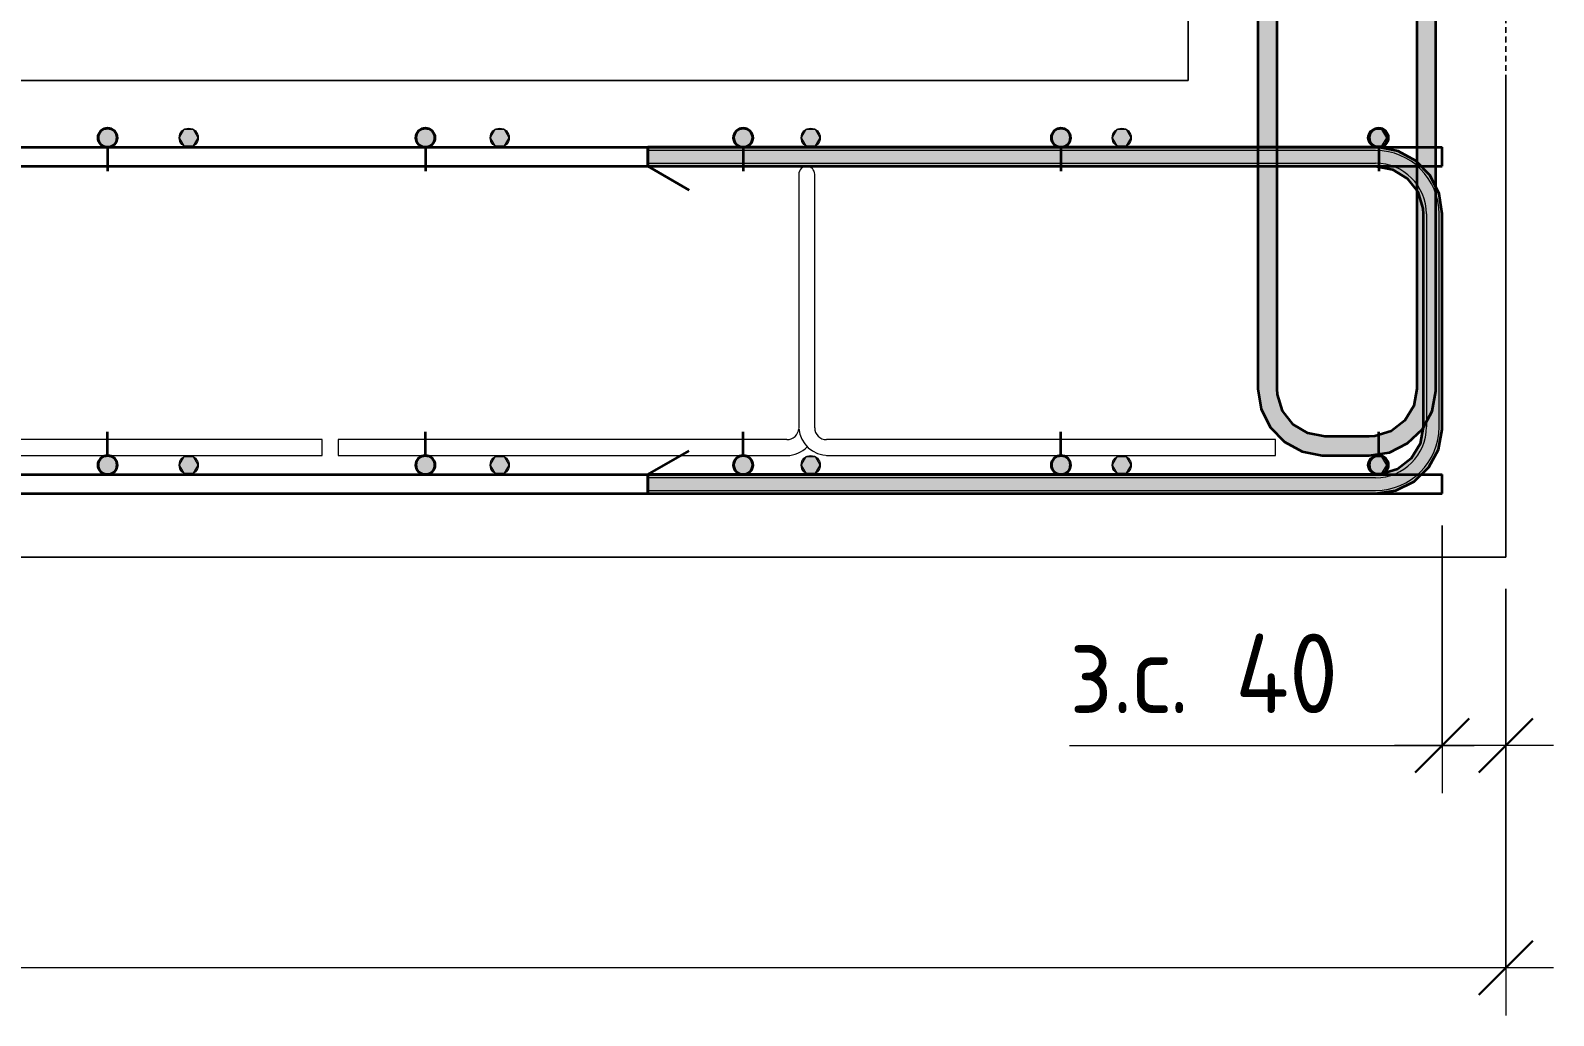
# Model space of a CAD drawing. Header units: millimetres. Extents: x 38156 to 72532, y -3741 to 33881.
# Drawn here: x 51622 to 52580, y -3308 to -2688 of the extents above; entities that cross this region are included whole.
import ezdxf

# ---------------------------------------------------------------- set-up
doc = ezdxf.new("R2010")
doc.units = ezdxf.units.MM
doc.linetypes.add('01 Штриховая _4 мм_', pattern=[6, 3.5, -2.5])
for name, color, linetype, lineweight in [('AA_Dim', 7, 'Continuous', 9), ('AA_Dim-20', 7, 'Continuous', 9), ('AA_Oformlenie', 7, 'Continuous', 9), ('AF_Element', 7, 'Continuous', 20), ('AF_Element_Опалубка', 253, 'Continuous', 20), ('AF_Stena_Опалубка', 253, 'Continuous', 20), ('KR_Armatura', 7, 'Continuous', 20), ('KR_Armatura_Tonkie', 7, 'Continuous', 20), ('KR_Fundament', 7, 'Continuous', 20)]:
    doc.layers.add(name, color=color, linetype=linetype, lineweight=lineweight)
doc.styles.add('ISOCPEUR_2', font='isocpeur.ttf', dxfattribs={"width": 0.9, "height": 50})
doc.dimstyles.new('01_Точн_3_знака__непрозр__1', dxfattribs={"dimscale": 304.8, "dimtxt": 49.799059, "dimasz": 0.111549, "dimexe": 0.098425, "dimexo": 0.065617, "dimgap": 0.016404, "dimtad": 1, "dimdec": 3, "dimrnd": 0.001, "dimdsep": 46, "dimtxsty": 'ISOCPEUR_2', "dimblk1": 'OBLIQUE', "dimblk2": 'OBLIQUE', "dimsah": 1, "dimcen": 0.09, "dimdle": 0.098425, "dimazin": 0, "dimtfac": 1, "dimtdec": 4, "dimtix": 1, "dimtmove": 0, "dimatfit": 3, "dimfxl": 1, "dimtvp": 1, "dimtfill": 1, "dimtolj": 1, "dimtzin": 0, "dimlwd": 18, "dimlwe": 18, "dimarcsym": 2})
doc.dimstyles.new('01_Точн_3_знака__непрозр__З_С_', dxfattribs={"dimscale": 304.8, "dimtxt": 49.799059, "dimasz": 0.111549, "dimexe": 0.098425, "dimexo": 0.065617, "dimgap": 0.016404, "dimtad": 1, "dimdec": 3, "dimrnd": 0.001, "dimdsep": 46, "dimtxsty": 'ISOCPEUR_2', "dimblk1": 'OBLIQUE', "dimblk2": 'OBLIQUE', "dimsah": 1, "dimcen": 0.09, "dimdle": 0.098425, "dimazin": 0, "dimtfac": 1, "dimtdec": 4, "dimtix": 1, "dimtmove": 1, "dimatfit": 3, "dimfxl": 1, "dimtvp": 1, "dimtfill": 1, "dimtolj": 1, "dimtzin": 0, "dimlwd": 18, "dimlwe": 18, "dimarcsym": 2})

# ---------------------------------------------------------------- blocks, each defined once
blk = doc.blocks.new('351_Ряд стержней П переменный шаг _НесАрм_РабПлоск_ - Тип 1-3779410-Разрез 1 Арм')
at = {"layer": 'KR_Armatura_Tonkie', "lineweight": 35}
h = blk.add_hatch(color=256, dxfattribs=at)
h.paths.add_polyline_path([(44484.06, -2914), (44496.06, -2914), (44495.86, -2772.01), (44484.06, -2772.24), (44484.06, -2908.59)])
h.paths.add_polyline_path([(44484.95, -2763.99), (44496.06, -2763.76), (44495.86, -1308), (44484.06, -1308), (44484.27, -2763.99), (44484.87, -2763.99)])
h = blk.add_hatch(color=256, dxfattribs=at)
h.paths.add_polyline_path([(44585.91, -2914), (44590.05, -2913.89), (44590.05, -2804), (44588.62, -2794.91), (44585.76, -2788.01), (44584.06, -2785.79), (44584.27, -2914), (44585.82, -2914)])
h.paths.add_polyline_path([(44596.06, -2792.07), (44595.86, -1308), (44584.06, -1308), (44584.27, -2774.1), (44586.39, -2775.75), (44592.71, -2783.99), (44595.87, -2791.62)])
for points in [[(44526.06, -2956), (44526.06, -2944), (44518.3, -2942.98), (44510.75, -2939.74), (44504.85, -2935.21), (44500.08, -2929), (44497.07, -2921.66), (44495.86, -2914), (44484.06, -2914), (44485.82, -2925.66), (44489.89, -2935.27), (44496.9, -2944.11), (44505.06, -2950.37), (44515.19, -2954.57), (44524.73, -2955.82)], [(44554.06, -2956), (44564.93, -2954.57), (44575.33, -2950.17), (44583.76, -2943.7), (44590.05, -2935.31), (44589.82, -2914), (44584.06, -2914), (44583.04, -2921.76), (44580.04, -2929), (44575.27, -2935.21), (44568.76, -2940.11), (44561.72, -2942.99), (44554.06, -2944.2), (44554.06, -2955.8)], [(44548.33, -2956), (44554.06, -2955.8), (44554.06, -2944), (44526.06, -2944.2), (44526.06, -2956), (44535.8, -2956)]]:
    blk.add_hatch(color=256, dxfattribs=at).paths.add_polyline_path(points)
for p, q in [((44484.06, -1308), (44484.06, -2914)), ((44496.06, -1308), (44484.06, -1308)), ((44484.06, -1308), (44496.06, -1308)), ((44484.06, -1308), (44484.06, -2914)), ((44496.06, -1308), (44484.06, -1308)), ((44484.06, -1308), (44496.06, -1308)), ((44484.06, -1308), (44484.06, -2914)), ((44496.06, -1308), (44484.06, -1308)), ((44484.06, -1308), (44496.06, -1308)), ((44496.06, -2914), (44496.06, -1308)), ((44496.06, -1308), (44511.06, -1333.98)), ((44496.06, -2914), (44496.06, -1308)), ((44496.06, -1308), (44511.06, -1333.98)), ((44496.06, -2914), (44496.06, -1308)), ((44496.06, -1308), (44511.06, -1333.98)), ((44584.06, -1308), (44569.06, -1333.98)), ((44584.06, -1308), (44569.06, -1333.98)), ((44584.06, -1308), (44569.06, -1333.98)), ((44584.06, -1308), (44584.06, -2914)), ((44584.06, -1308), (44596.06, -1308)), ((44596.06, -1308), (44584.06, -1308)), ((44584.06, -1308), (44584.06, -2914)), ((44584.06, -1308), (44596.06, -1308)), ((44596.06, -1308), (44584.06, -1308)), ((44584.06, -1308), (44584.06, -2914)), ((44584.06, -1308), (44596.06, -1308)), ((44596.06, -1308), (44584.06, -1308)), ((44596.06, -2914), (44596.06, -1308)), ((44596.06, -2914), (44596.06, -1308)), ((44596.06, -2914), (44596.06, -1308)), ((44554.06, -2944), (44526.06, -2944)), ((44554.06, -2944), (44526.06, -2944)), ((44554.06, -2944), (44526.06, -2944)), ((44526.06, -2956), (44554.06, -2956)), ((44526.06, -2956), (44554.06, -2956)), ((44526.06, -2956), (44554.06, -2956))]:
    blk.add_line(p, q, dxfattribs=at)
at = {"layer": 'KR_Armatura_Tonkie', "lineweight": 35, "flags": 128}
for points in [[(44484.06, -2914), (44486.02, -2926.69), (44491.73, -2938.19), (44500.64, -2947.43), (44511.93, -2953.55), (44524.53, -2955.97), (44526.06, -2956)], [(44484.06, -2914), (44486.02, -2926.69), (44491.73, -2938.19), (44500.64, -2947.43), (44511.93, -2953.55), (44524.53, -2955.97), (44526.06, -2956)], [(44484.06, -2914), (44486.02, -2926.69), (44491.73, -2938.19), (44500.64, -2947.43), (44511.93, -2953.55), (44524.53, -2955.97), (44526.06, -2956)], [(44526.06, -2944), (44515.41, -2942.04), (44506.14, -2936.43), (44499.47, -2927.89), (44496.27, -2917.54), (44496.06, -2914)], [(44526.06, -2944), (44515.41, -2942.04), (44506.14, -2936.43), (44499.47, -2927.89), (44496.27, -2917.54), (44496.06, -2914)], [(44526.06, -2944), (44515.41, -2942.04), (44506.14, -2936.43), (44499.47, -2927.89), (44496.27, -2917.54), (44496.06, -2914)], [(44554.06, -2956), (44566.75, -2954.04), (44578.25, -2948.33), (44587.49, -2939.42), (44593.61, -2928.14), (44596.03, -2915.53), (44596.06, -2914)], [(44584.06, -2914), (44582.11, -2924.66), (44576.49, -2933.92), (44567.95, -2940.59), (44557.6, -2943.79), (44554.06, -2944)], [(44554.06, -2956), (44566.75, -2954.04), (44578.25, -2948.33), (44587.49, -2939.42), (44593.61, -2928.14), (44596.03, -2915.53), (44596.06, -2914)], [(44584.06, -2914), (44582.11, -2924.66), (44576.49, -2933.92), (44567.95, -2940.59), (44557.6, -2943.79), (44554.06, -2944)], [(44554.06, -2956), (44566.75, -2954.04), (44578.25, -2948.33), (44587.49, -2939.42), (44593.61, -2928.14), (44596.03, -2915.53), (44596.06, -2914)], [(44584.06, -2914), (44582.11, -2924.66), (44576.49, -2933.92), (44567.95, -2940.59), (44557.6, -2943.79), (44554.06, -2944)]]:
    blk.add_lwpolyline(points, dxfattribs=at)
blk = doc.blocks.new('Песок ср крупн - Песок ср крупн-3745068-Разрез 1 Арм')
at = {"layer": 'AF_Element'}
for p, q in [((44440.06, -1670), (44440.06, -2720)), ((44440.06, -2720), (44440.06, -1670)), ((44440.06, -2720), (42840.06, -2720)), ((42840.06, -2720), (44440.06, -2720))]:
    blk.add_line(p, q, dxfattribs=at)
blk = doc.blocks.new('350_Стержень П торец СК-СГ _НесАрм_РабПлоск_ - 350_Стержень П торец СК-СГ _НесАрм_РабПлоск_-3775357-Разрез 1 Арм')
at = {"layer": 'KR_Armatura_Tonkie', "lineweight": 35}
blk.add_hatch(color=256, dxfattribs=at).paths.add_polyline_path([(44100.06, -2978.01), (44558.06, -2978.01), (44568.42, -2976.65), (44578.07, -2972.65), (44586.36, -2966.29), (44592.71, -2958.01), (44596.71, -2948.36), (44598.08, -2938), (44598.08, -2804), (44596.71, -2793.64), (44592.71, -2783.99), (44585.82, -2775.29), (44578.07, -2769.35), (44568.42, -2765.35), (44558.06, -2763.99), (44100.06, -2763.99), (44100.06, -2772.01), (44559.8, -2772.24), (44566.34, -2773.1), (44574.05, -2776.3), (44580.68, -2781.38), (44585.92, -2788.38), (44588.96, -2795.72), (44590.05, -2804), (44589.82, -2939.74), (44588.96, -2946.28), (44585.76, -2953.99), (44580.68, -2960.62), (44573.38, -2965.98), (44566.34, -2968.9), (44558.06, -2969.99), (44100.06, -2969.99), (44100.06, -2975.01)])
at = {"layer": 'KR_Armatura'}
for p, q in [((44100.06, -2763.99), (44100.06, -2772.01)), ((44558.06, -2763.99), (44100.06, -2763.99)), ((44100.06, -2772.01), (44558.06, -2772.01)), ((44590.05, -2804), (44590.05, -2938)), ((44598.08, -2938), (44598.08, -2804)), ((44558.06, -2969.99), (44100.06, -2969.99)), ((44100.06, -2969.99), (44100.06, -2978.01)), ((44100.06, -2978.01), (44558.06, -2978.01))]:
    blk.add_line(p, q, dxfattribs=at)
for centre, radius, start, end in [((44558.06, -2804), 40.01, 360, 90), ((44558.06, -2804), 31.99, 0, 90), ((44558.06, -2938), 31.99, 270, 0), ((44558.06, -2938), 40.01, 270, 0)]:
    blk.add_arc(centre, radius, start, end, dxfattribs=at)
at = {"layer": 'KR_Armatura_Tonkie', "lineweight": 35}
for p, q in [((44100.06, -2763.99), (44100.06, -2772.01)), ((44100.06, -2969.99), (44100.06, -2978.01))]:
    blk.add_line(p, q, dxfattribs=at)
blk = doc.blocks.new('350_Стержень П торец СК-СГ _НесАрм_РабПлоск_ - 350_Стержень П торец СК-СГ _НесАрм_РабПлоск_-V1-Разрез 1 Арм')
at = {"layer": 'KR_Armatura_Tonkie', "lineweight": 35}
h = blk.add_hatch(color=256, dxfattribs=at)
h.paths.add_polyline_path([(44100.06, -2774), (44484.06, -2773.8), (44484.06, -2772.01), (44100.06, -2772.24), (44100.06, -2773.8)])
h.paths.add_polyline_path([(44523.27, -2774), (44558.06, -2773.8), (44558.06, -2772.01), (44496.06, -2772.24), (44496.06, -2774), (44510.75, -2774)])
h.paths.add_polyline_path([(44347.9, -2763.99), (44484.06, -2763.76), (44484.06, -2762), (44100.06, -2762.2), (44100.06, -2763.99), (44322.85, -2763.99)])
h.paths.add_polyline_path([(44548.33, -2763.99), (44558.06, -2763.76), (44558.06, -2762), (44496.06, -2762.2), (44496.06, -2763.99), (44535.8, -2763.99)])
h = blk.add_hatch(color=256, dxfattribs=at)
h.paths.add_polyline_path([(44599.86, -2804), (44600.06, -2804), (44598.43, -2792.65), (44596.06, -2786.93), (44596.06, -2792.07), (44596.71, -2793.64), (44598.3, -2804), (44599.26, -2804)])
h.paths.add_polyline_path([(44584.06, -2789.05), (44584.04, -2785.76), (44580.68, -2781.38), (44573.38, -2776.02), (44565.78, -2773.03), (44558.06, -2772.24), (44558.06, -2774), (44566.34, -2775.24), (44573.64, -2778.46), (44579.65, -2783.28), (44584.04, -2789)])
h.paths.add_polyline_path([(44584.06, -2773.95), (44584.06, -2771.46), (44578.84, -2767.54), (44568.42, -2763.36), (44558.06, -2762.2), (44558.06, -2763.99), (44568.93, -2765.56), (44578.07, -2769.35), (44583.04, -2773.16)])
h = blk.add_hatch(color=256, dxfattribs=at)
h.paths.add_polyline_path([(44598.08, -2938), (44600.06, -2938), (44599.86, -2804), (44598.08, -2804), (44598.08, -2930.73)])
h.paths.add_polyline_path([(44588.19, -2938), (44590.05, -2938), (44589.82, -2935.8), (44588.13, -2938)])
h = blk.add_hatch(color=256, dxfattribs=at)
h.paths.add_polyline_path([(44558.06, -2980), (44568.93, -2978.57), (44579.06, -2974.37), (44587.76, -2967.7), (44594.52, -2958.78), (44598.63, -2948.87), (44599.86, -2938), (44598.08, -2938), (44596.5, -2948.87), (44592.71, -2958.01), (44585.91, -2966.64), (44578.07, -2972.65), (44568.42, -2976.65), (44558.06, -2978.24), (44558.06, -2979.8)])
h.paths.add_polyline_path([(44558.06, -2969.99), (44567.07, -2968.6), (44574.05, -2965.7), (44580.68, -2960.62), (44585.94, -2953.57), (44589.03, -2945.72), (44589.82, -2938), (44588.05, -2938.11), (44586.83, -2946.28), (44583.69, -2953.46), (44578.78, -2959.59), (44572.76, -2964.11), (44565.26, -2967.05), (44562.21, -2967.55), (44560.85, -2967.9), (44559.68, -2967.95), (44558.51, -2967.94), (44558.06, -2968.23), (44558.06, -2969.76)])
h = blk.add_hatch(color=256, dxfattribs=at)
h.paths.add_polyline_path([(44100.06, -2980), (44558.06, -2979.8), (44558.06, -2978.01), (44100.06, -2978.24), (44100.06, -2979.8)])
h.paths.add_polyline_path([(44322.85, -2969.99), (44558.06, -2969.76), (44558.06, -2968), (44100.06, -2968.2), (44100.06, -2969.99), (44272.74, -2969.99)])
for p, q in [((44558.06, -2762), (44100.06, -2762)), ((44100.06, -2774), (44100.06, -2762)), ((44100.06, -2762), (44100.06, -2774)), ((44100.06, -2774), (44558.06, -2774)), ((44100.06, -2774), (44126.04, -2789)), ((44588.06, -2804), (44588.06, -2938)), ((44600.06, -2938), (44600.06, -2804)), ((44100.06, -2968), (44126.04, -2953)), ((44558.06, -2968), (44100.06, -2968)), ((44100.06, -2968), (44100.06, -2980)), ((44100.06, -2980), (44100.06, -2968)), ((44100.06, -2980), (44558.06, -2980))]:
    blk.add_line(p, q, dxfattribs=at)
at = {"layer": 'KR_Armatura_Tonkie', "lineweight": 35, "flags": 128}
for points in [[(44600.06, -2804), (44598.1, -2791.31), (44592.4, -2779.81), (44583.48, -2770.57), (44572.2, -2764.45), (44559.59, -2762.03), (44558.06, -2762)], [(44558.06, -2774), (44568.72, -2775.96), (44577.98, -2781.57), (44584.65, -2790.11), (44587.85, -2800.46), (44588.06, -2804)], [(44558.06, -2980), (44570.75, -2978.04), (44582.25, -2972.33), (44591.49, -2963.42), (44597.61, -2952.14), (44600.03, -2939.53), (44600.06, -2938)], [(44588.06, -2938), (44586.11, -2948.66), (44580.49, -2957.92), (44571.95, -2964.59), (44561.6, -2967.79), (44558.06, -2968)]]:
    blk.add_lwpolyline(points, dxfattribs=at)
blk = doc.blocks.new('350_Стержень П торец СК-СГ _НесАрм_РабПлоск_ - 350_Стержень П торец СК-СГ _НесАрм_РабПлоск_-V2-Разрез 1 Арм')
at = {"layer": 'KR_Armatura_Tonkie', "lineweight": 35}
for p, q in [((44558.06, -2762), (44100.06, -2762)), ((44100.06, -2774), (44100.06, -2762)), ((44100.06, -2762), (44100.06, -2774)), ((44100.06, -2774), (44558.06, -2774)), ((44100.06, -2774), (44126.04, -2789)), ((44588.06, -2804), (44588.06, -2938)), ((44600.06, -2938), (44600.06, -2804)), ((44100.06, -2968), (44126.04, -2953)), ((44558.06, -2968), (44100.06, -2968)), ((44100.06, -2968), (44100.06, -2980)), ((44100.06, -2980), (44100.06, -2968)), ((44100.06, -2980), (44558.06, -2980))]:
    blk.add_line(p, q, dxfattribs=at)
at = {"layer": 'KR_Armatura_Tonkie', "lineweight": 35, "flags": 128}
for points in [[(44600.06, -2804), (44598.1, -2791.31), (44592.4, -2779.81), (44583.48, -2770.57), (44572.2, -2764.45), (44559.59, -2762.03), (44558.06, -2762)], [(44558.06, -2774), (44568.72, -2775.96), (44577.98, -2781.57), (44584.65, -2790.11), (44587.85, -2800.46), (44588.06, -2804)], [(44558.06, -2980), (44570.75, -2978.04), (44582.25, -2972.33), (44591.49, -2963.42), (44597.61, -2952.14), (44600.03, -2939.53), (44600.06, -2938)], [(44588.06, -2938), (44586.11, -2948.66), (44580.49, -2957.92), (44571.95, -2964.59), (44561.6, -2967.79), (44558.06, -2968)]]:
    blk.add_lwpolyline(points, dxfattribs=at)
blk = doc.blocks.new('350_Стержень П торец СК-СГ _НесАрм_РабПлоск_ - 350_Стержень П торец СК-СГ _НесАрм_РабПлоск_-V6-Разрез 1 Арм')
at = {"layer": 'KR_Armatura_Tonkie', "lineweight": 35}
h = blk.add_hatch(color=256, dxfattribs=at)
h.paths.add_polyline_path([(44360.06, -2762), (44361.61, -2761.8), (44362.04, -2761.47), (44362.49, -2761.12), (44355.82, -2760.24), (44357.06, -2761.2), (44358.51, -2761.8)])
h.paths.add_polyline_path([(44365.86, -2754.45), (44364.3, -2751.76), (44363.06, -2750.8), (44362.21, -2750.8), (44362.88, -2751.47), (44362.46, -2753.04), (44363.83, -2753.61)])
h.paths.add_polyline_path([(44364.3, -2760.24), (44365.26, -2759), (44365.86, -2754.45), (44363.57, -2759.98), (44364.7, -2759.56)])
h.paths.add_polyline_path([(44355.95, -2759.24), (44356.99, -2751.37), (44354.87, -2753), (44354.27, -2754.45), (44354.06, -2756), (44354.27, -2757.55), (44354.87, -2758.59), (44354.87, -2758.15), (44355.82, -2759.11)])
h.paths.add_polyline_path([(44354.34, -2757.02), (44354.06, -2756), (44354.67, -2754.45)])
h.paths.add_polyline_path([(44358.51, -2751.4), (44358.56, -2750.61), (44360.82, -2750.2), (44360.06, -2750), (44358.51, -2750.2), (44357.87, -2750.7), (44358.16, -2750.8), (44357.95, -2751.17)])
h = blk.add_hatch(color=256, dxfattribs=at)
h.paths.add_polyline_path([(44365.86, -2754.45), (44365.26, -2753), (44364.83, -2752.67), (44365.37, -2753.61)])
h.paths.add_polyline_path([(44354.87, -2753), (44354.06, -2756), (44354.34, -2757.02), (44354.79, -2753.61)])
h.paths.add_polyline_path([(44362.04, -2761.47), (44363.06, -2761.2), (44364.3, -2760.24), (44364.83, -2759.33), (44363.87, -2759.8), (44363.57, -2759.98), (44365.86, -2754.45), (44362.46, -2753.04), (44362.88, -2751.47), (44362.3, -2750.6), (44361.08, -2750.27), (44358.51, -2750.8), (44358.51, -2751.4), (44357.95, -2751.17), (44358.25, -2750.65), (44357.06, -2750.8), (44355.82, -2752.05), (44355.82, -2752.27), (44356.99, -2751.37), (44355.82, -2759.11), (44354.87, -2758.15), (44354.87, -2759), (44355.82, -2760.24), (44356.39, -2760.32), (44362.4, -2761.2)])
h.paths.add_polyline_path([(44365.26, -2759), (44365.86, -2757.55), (44366.06, -2756), (44365.86, -2754.45), (44365.33, -2758.47)])
h = blk.add_hatch(color=256, dxfattribs=at)
h.paths.add_polyline_path([(44360.06, -2968), (44360.82, -2967.01), (44360.58, -2966.76), (44360.15, -2967.8)])
h.paths.add_polyline_path([(44360.06, -2968), (44358.51, -2967.36), (44358.51, -2965.98), (44355.29, -2961.78), (44354.83, -2962.57), (44354.27, -2961.24), (44354.06, -2962), (44354.27, -2963.55), (44354.8, -2964.47), (44355.82, -2966.24), (44357.06, -2967.2), (44358.51, -2967.8)])
h.paths.add_polyline_path([(44365.26, -2965), (44365.86, -2963.55), (44365.86, -2962.76)])
h.paths.add_polyline_path([(44365.26, -2965), (44365.86, -2960.45), (44365.26, -2959), (44364.3, -2957.76), (44361.83, -2966.98), (44364.3, -2965.55)])
h.paths.add_polyline_path([(44361.61, -2967.8), (44363.06, -2967.2), (44364.3, -2965.95), (44364.3, -2965.73), (44363.06, -2966.69)])
h.paths.add_polyline_path([(44357.76, -2967.05), (44355.82, -2966.24), (44355.4, -2964.69)])
h.paths.add_polyline_path([(44360.06, -2956), (44362.96, -2957.2), (44362.69, -2958.19), (44364.3, -2957.76), (44363.06, -2956.8), (44360.43, -2956.1)])
h.paths.add_polyline_path([(44354.72, -2960.1), (44357.49, -2957.98), (44356.39, -2959.88), (44358.51, -2959.31), (44358.67, -2956.8), (44360.06, -2956), (44358.51, -2956.2), (44357.82, -2956.6), (44357.27, -2957.16), (44354.87, -2959)])
h = blk.add_hatch(color=256, dxfattribs=at)
h.paths.add_polyline_path([(44365.26, -2965), (44366.06, -2962), (44365.75, -2961.25)])
h.paths.add_polyline_path([(44360.06, -2968), (44361.61, -2967.8), (44364.3, -2965.55), (44361.83, -2966.98), (44364.3, -2957.76), (44362.69, -2958.19), (44362.96, -2957.2), (44360.06, -2956), (44358.51, -2956.9), (44358.51, -2959.31), (44356.39, -2959.88), (44357.49, -2957.98), (44354.72, -2960.1), (44354.87, -2959), (44354.27, -2960.45), (44354.34, -2960.98), (44354.54, -2961.47), (44354.83, -2962.57), (44355.29, -2961.78), (44358.51, -2965.98), (44358.51, -2967.36), (44359.57, -2967.8)])
h.paths.add_polyline_path([(44360.06, -2968), (44360.58, -2966.76), (44360.82, -2967.01), (44360.22, -2967.8)])
h.paths.add_polyline_path([(44357.76, -2967.05), (44355.4, -2964.69), (44355.82, -2966.24)])
h.paths.add_polyline_path([(44363.62, -2966.64), (44364.3, -2966.24), (44364.3, -2965.95)])
h.paths.add_polyline_path([(44354.87, -2959), (44357.27, -2957.16), (44355.82, -2957.76)])
at = {"layer": 'AA_Oformlenie'}
for centre, start, end in [((44360.06, -2756), 360, 180), ((44360.06, -2756), 180, 360), ((44360.06, -2962), 0, 180), ((44360.06, -2962), 180, 0)]:
    blk.add_arc(centre, 6, start, end, dxfattribs=at)
at = {"layer": 'KR_Armatura_Tonkie', "lineweight": 35}
for p, q in [((44360.06, -2762), (44360.06, -2777)), ((44360.06, -2956), (44360.06, -2941))]:
    blk.add_line(p, q, dxfattribs=at)
for centre in [(44360.06, -2756), (44360.06, -2962)]:
    blk.add_circle(centre, 6, dxfattribs=at)
for centre, start, end in [((44360.06, -2756), 90, 270), ((44360.06, -2756), 90, 270), ((44360.06, -2756), 270, 90), ((44360.06, -2756), 270, 90), ((44360.06, -2962), 90, 270), ((44360.06, -2962), 90, 270), ((44360.06, -2962), 270, 90), ((44360.06, -2962), 270, 90)]:
    blk.add_arc(centre, 6, start, end, dxfattribs=at)
blk = doc.blocks.new('350_Стержень П торец СК-СГ _НесАрм_РабПлоск_ - 350_Стержень П торец СК-СГ _НесАрм_РабПлоск_-V7-Разрез 1 Арм')
at = {"layer": 'KR_Armatura_Tonkie', "lineweight": 35}
h = blk.add_hatch(color=256, dxfattribs=at)
h.paths.add_polyline_path([(44160.06, -2762), (44161.61, -2761.8), (44162.04, -2761.47), (44162.49, -2761.12), (44155.82, -2760.24), (44157.06, -2761.2), (44158.51, -2761.8), (44160.01, -2761.99)])
h.paths.add_polyline_path([(44165.86, -2754.45), (44164.3, -2751.76), (44163.06, -2750.8), (44162.21, -2750.8), (44162.88, -2751.47), (44162.46, -2753.04), (44163.83, -2753.61)])
h.paths.add_polyline_path([(44164.3, -2760.24), (44165.26, -2759), (44165.86, -2754.45), (44163.57, -2759.98), (44164.7, -2759.56)])
h.paths.add_polyline_path([(44155.95, -2759.24), (44156.99, -2751.37), (44154.87, -2753), (44154.27, -2754.45), (44154.06, -2756), (44154.27, -2757.55), (44154.87, -2758.59), (44154.87, -2758.15), (44155.82, -2759.11)])
h.paths.add_polyline_path([(44154.34, -2757.02), (44154.06, -2756), (44154.67, -2754.45)])
h.paths.add_polyline_path([(44158.51, -2751.4), (44158.56, -2750.61), (44160.82, -2750.2), (44160.06, -2750), (44158.51, -2750.2), (44157.87, -2750.7), (44158.16, -2750.8), (44157.95, -2751.17)])
h = blk.add_hatch(color=256, dxfattribs=at)
h.paths.add_polyline_path([(44165.86, -2754.45), (44165.26, -2753), (44164.83, -2752.67), (44165.37, -2753.61)])
h.paths.add_polyline_path([(44154.87, -2753), (44154.06, -2756), (44154.34, -2757.02), (44154.79, -2753.61)])
h.paths.add_polyline_path([(44162.04, -2761.47), (44163.06, -2761.2), (44164.3, -2760.24), (44164.83, -2759.33), (44163.87, -2759.8), (44163.57, -2759.98), (44165.86, -2754.45), (44162.46, -2753.04), (44162.88, -2751.47), (44162.3, -2750.6), (44161.08, -2750.27), (44158.51, -2750.8), (44158.51, -2751.4), (44157.95, -2751.17), (44158.25, -2750.65), (44157.06, -2750.8), (44155.82, -2752.05), (44155.82, -2752.27), (44156.99, -2751.37), (44155.82, -2759.11), (44154.87, -2758.15), (44154.87, -2759), (44155.82, -2760.24), (44156.39, -2760.32), (44162.4, -2761.2)])
h.paths.add_polyline_path([(44165.26, -2759), (44165.86, -2757.55), (44166.06, -2756), (44165.86, -2754.45), (44165.33, -2758.47)])
h = blk.add_hatch(color=256, dxfattribs=at)
h.paths.add_polyline_path([(44160.06, -2968), (44160.82, -2967.01), (44160.58, -2966.76), (44160.15, -2967.8)])
h.paths.add_polyline_path([(44160.06, -2968), (44158.51, -2967.36), (44158.51, -2965.98), (44155.29, -2961.78), (44154.83, -2962.57), (44154.27, -2961.24), (44154.06, -2962), (44154.27, -2963.55), (44154.8, -2964.47), (44155.82, -2966.24), (44157.06, -2967.2), (44158.51, -2967.8), (44160.01, -2967.99)])
h.paths.add_polyline_path([(44165.26, -2965), (44165.86, -2963.55), (44165.86, -2962.76)])
h.paths.add_polyline_path([(44165.26, -2965), (44165.86, -2960.45), (44165.26, -2959), (44164.3, -2957.76), (44161.83, -2966.98), (44164.3, -2965.55)])
h.paths.add_polyline_path([(44161.61, -2967.8), (44163.06, -2967.2), (44164.3, -2965.95), (44164.3, -2965.73), (44163.06, -2966.69)])
h.paths.add_polyline_path([(44157.76, -2967.05), (44155.82, -2966.24), (44155.4, -2964.69)])
h.paths.add_polyline_path([(44160.06, -2956), (44162.96, -2957.2), (44162.69, -2958.19), (44164.3, -2957.76), (44163.06, -2956.8)])
h.paths.add_polyline_path([(44154.72, -2960.1), (44157.49, -2957.98), (44156.39, -2959.88), (44158.51, -2959.31), (44158.59, -2956.85), (44160.01, -2956.01), (44158.51, -2956.2), (44157.82, -2956.6), (44157.27, -2957.16), (44154.87, -2959)])
h = blk.add_hatch(color=256, dxfattribs=at)
h.paths.add_polyline_path([(44165.26, -2965), (44166.06, -2962), (44165.75, -2961.25)])
h.paths.add_polyline_path([(44160.06, -2968), (44161.61, -2967.8), (44164.3, -2965.55), (44161.83, -2966.98), (44164.3, -2957.76), (44162.69, -2958.19), (44162.96, -2957.2), (44160.01, -2956.03), (44158.51, -2956.9), (44158.51, -2959.31), (44156.39, -2959.88), (44157.49, -2957.98), (44154.72, -2960.1), (44154.87, -2959), (44154.27, -2960.45), (44154.34, -2960.98), (44154.54, -2961.47), (44154.83, -2962.57), (44155.29, -2961.78), (44158.51, -2965.98), (44158.51, -2967.36), (44160.01, -2967.98)])
h.paths.add_polyline_path([(44160.06, -2968), (44160.58, -2966.76), (44160.82, -2967.01), (44160.22, -2967.8)])
h.paths.add_polyline_path([(44157.76, -2967.05), (44155.4, -2964.69), (44155.82, -2966.24)])
h.paths.add_polyline_path([(44163.62, -2966.64), (44164.3, -2966.24), (44164.3, -2965.95)])
h.paths.add_polyline_path([(44154.87, -2959), (44157.27, -2957.16), (44155.82, -2957.76)])
at = {"layer": 'AA_Oformlenie'}
for centre, start, end in [((44160.06, -2756), 360, 180), ((44160.06, -2756), 180, 360), ((44160.06, -2962), 0, 180), ((44160.06, -2962), 180, 0)]:
    blk.add_arc(centre, 6, start, end, dxfattribs=at)
at = {"layer": 'KR_Armatura_Tonkie', "lineweight": 35}
for p, q in [((44160.06, -2762), (44160.06, -2777)), ((44160.06, -2956), (44160.06, -2941))]:
    blk.add_line(p, q, dxfattribs=at)
for centre in [(44160.06, -2756), (44160.06, -2962)]:
    blk.add_circle(centre, 6, dxfattribs=at)
for centre, start, end in [((44160.06, -2756), 90, 270), ((44160.06, -2756), 90, 270), ((44160.06, -2756), 270, 90), ((44160.06, -2756), 270, 90), ((44160.06, -2962), 90, 270), ((44160.06, -2962), 90, 270), ((44160.06, -2962), 270, 90), ((44160.06, -2962), 270, 90)]:
    blk.add_arc(centre, 6, start, end, dxfattribs=at)
blk = doc.blocks.new('350_Стержень П торец СК-СГ _НесАрм_РабПлоск_ - 350_Стержень П торец СК-СГ _НесАрм_РабПлоск_-V14-Разрез 1 Арм')
at = {"layer": 'KR_Armatura_Tonkie', "lineweight": 35}
h = blk.add_hatch(color=256, dxfattribs=at)
h.paths.add_polyline_path([(44560.06, -2762), (44561.61, -2761.8), (44562.04, -2761.47), (44562.49, -2761.12), (44555.82, -2760.24), (44557.06, -2761.2), (44558.51, -2761.8)])
h.paths.add_polyline_path([(44565.86, -2754.45), (44564.3, -2751.76), (44563.06, -2750.8), (44562.21, -2750.8), (44562.88, -2751.47), (44562.46, -2753.04), (44563.83, -2753.61)])
h.paths.add_polyline_path([(44564.3, -2760.24), (44565.26, -2759), (44565.86, -2754.45), (44563.57, -2759.98), (44564.7, -2759.56)])
h.paths.add_polyline_path([(44555.95, -2759.24), (44556.99, -2751.37), (44554.87, -2753), (44554.27, -2754.45), (44554.06, -2756), (44554.27, -2757.55), (44554.87, -2758.59), (44554.87, -2758.15), (44555.82, -2759.11)])
h.paths.add_polyline_path([(44554.34, -2757.02), (44554.06, -2756), (44554.67, -2754.45)])
h.paths.add_polyline_path([(44558.51, -2751.4), (44558.56, -2750.61), (44560.82, -2750.2), (44560.06, -2750), (44558.51, -2750.2), (44557.87, -2750.7), (44558.16, -2750.8), (44557.95, -2751.17)])
h = blk.add_hatch(color=256, dxfattribs=at)
h.paths.add_polyline_path([(44565.86, -2754.45), (44565.26, -2753), (44564.83, -2752.67), (44565.37, -2753.61)])
h.paths.add_polyline_path([(44554.87, -2753), (44554.06, -2756), (44554.34, -2757.02), (44554.79, -2753.61)])
h.paths.add_polyline_path([(44562.04, -2761.47), (44563.06, -2761.2), (44564.3, -2760.24), (44564.83, -2759.33), (44563.87, -2759.8), (44563.57, -2759.98), (44565.86, -2754.45), (44562.46, -2753.04), (44562.88, -2751.47), (44562.3, -2750.6), (44561.08, -2750.27), (44558.51, -2750.8), (44558.51, -2751.4), (44557.95, -2751.17), (44558.25, -2750.65), (44557.06, -2750.8), (44555.82, -2752.05), (44555.82, -2752.27), (44556.99, -2751.37), (44555.82, -2759.11), (44554.87, -2758.15), (44554.87, -2759), (44555.82, -2760.24), (44556.39, -2760.32), (44562.4, -2761.2)])
h.paths.add_polyline_path([(44565.26, -2759), (44565.86, -2757.55), (44566.06, -2756), (44565.86, -2754.45), (44565.33, -2758.47)])
h = blk.add_hatch(color=256, dxfattribs=at)
h.paths.add_polyline_path([(44560.06, -2968), (44560.82, -2967.01), (44560.58, -2966.76), (44560.15, -2967.8)])
h.paths.add_polyline_path([(44560.06, -2968), (44558.51, -2967.36), (44558.51, -2965.98), (44555.29, -2961.78), (44554.83, -2962.57), (44554.27, -2961.24), (44554.06, -2962), (44554.27, -2963.55), (44554.8, -2964.47), (44555.82, -2966.24), (44557.06, -2967.2), (44558.51, -2967.8)])
h.paths.add_polyline_path([(44565.26, -2965), (44565.91, -2963.16), (44565.83, -2962.88), (44565.53, -2963.98)])
h.paths.add_polyline_path([(44565.26, -2965), (44565.86, -2960.45), (44565.26, -2959), (44564.3, -2957.76), (44561.83, -2966.98), (44564.3, -2965.55)])
h.paths.add_polyline_path([(44561.61, -2967.8), (44563.35, -2966.98), (44564.3, -2965.95), (44564.3, -2965.73), (44563.06, -2966.69)])
h.paths.add_polyline_path([(44557.76, -2967.05), (44555.82, -2966.24), (44555.4, -2964.69)])
h.paths.add_polyline_path([(44560.06, -2956), (44562.96, -2957.2), (44562.69, -2958.19), (44564.3, -2957.76), (44562.61, -2956.68), (44560.85, -2956.21)])
h.paths.add_polyline_path([(44554.72, -2960.1), (44557.49, -2957.98), (44556.39, -2959.88), (44558.51, -2959.31), (44558.67, -2956.8), (44560.06, -2956), (44558.06, -2956.39), (44557.82, -2956.6), (44557.27, -2957.16), (44554.87, -2959)])
h = blk.add_hatch(color=256, dxfattribs=at)
h.paths.add_polyline_path([(44565.26, -2965), (44566.06, -2962), (44565.75, -2961.25)])
h.paths.add_polyline_path([(44560.06, -2968), (44561.61, -2967.8), (44564.3, -2965.55), (44561.83, -2966.98), (44564.3, -2957.76), (44562.69, -2958.19), (44562.96, -2957.2), (44560.06, -2956), (44558.51, -2956.9), (44558.51, -2959.31), (44556.39, -2959.88), (44557.49, -2957.98), (44554.72, -2960.1), (44554.87, -2959), (44554.27, -2960.45), (44554.34, -2960.98), (44554.54, -2961.47), (44554.83, -2962.57), (44555.29, -2961.78), (44558.51, -2965.98), (44558.51, -2967.36), (44559.57, -2967.8)])
h.paths.add_polyline_path([(44560.06, -2968), (44560.58, -2966.76), (44560.82, -2967.01), (44560.22, -2967.8)])
h.paths.add_polyline_path([(44557.76, -2967.05), (44555.4, -2964.69), (44555.82, -2966.24)])
h.paths.add_polyline_path([(44563.62, -2966.64), (44564.3, -2966.24), (44564.3, -2965.95)])
h.paths.add_polyline_path([(44554.87, -2959), (44557.27, -2957.16), (44555.82, -2957.76)])
at = {"layer": 'AA_Oformlenie'}
for centre, start, end in [((44560.06, -2756), 360, 180), ((44560.06, -2756), 180, 360), ((44560.06, -2962), 0, 180), ((44560.06, -2962), 180, 0)]:
    blk.add_arc(centre, 6, start, end, dxfattribs=at)
at = {"layer": 'KR_Armatura_Tonkie', "lineweight": 35}
for p, q in [((44560.06, -2762), (44560.06, -2777)), ((44560.06, -2956), (44560.06, -2941))]:
    blk.add_line(p, q, dxfattribs=at)
for centre in [(44560.06, -2756), (44560.06, -2962)]:
    blk.add_circle(centre, 6, dxfattribs=at)
for centre, start, end in [((44560.06, -2756), 90, 270), ((44560.06, -2756), 90, 270), ((44560.06, -2756), 270, 90), ((44560.06, -2756), 270, 90), ((44560.06, -2962), 90, 270), ((44560.06, -2962), 90, 270), ((44560.06, -2962), 270, 90), ((44560.06, -2962), 270, 90)]:
    blk.add_arc(centre, 6, start, end, dxfattribs=at)
blk = doc.blocks.new('ЭУ_Лягушка вид_1 - 10мм-3768111-Разрез 1 Арм')
at = {"layer": 'AA_Oformlenie'}
for p, q in [((40595.06, -2779), (40595.06, -2938.5)), ((40605.06, -2938.5), (40605.06, -2779)), ((40305.06, -2946), (40305.06, -2956)), ((40587.56, -2946), (40305.06, -2946)), ((40895.06, -2946), (40612.56, -2946)), ((40895.06, -2956), (40895.06, -2946)), ((40305.06, -2956), (40587.56, -2956)), ((40612.56, -2956), (40895.06, -2956))]:
    blk.add_line(p, q, dxfattribs=at)
for centre, radius, start, end in [((40600.06, -2779), 5, 0, 180), ((40587.56, -2938.5), 7.5, 270, 356.09859), ((40613.66, -2937.31), 18.69, 185.21482, 270), ((40612.56, -2938.5), 7.5, 180, 270), ((40587.56, -2938.5), 17.5, 270, 316.97555)]:
    blk.add_arc(centre, radius, start, end, dxfattribs=at)
blk = doc.blocks.new('DIMBLOCK14-Разрез 1 Арм')
at = {"layer": 'AA_Dim-20', "lineweight": 18}
for p, q in [((52510.14, -3000), (52510.14, -3168.46)), ((52510.14, -3138.46), (52510.14, -3000)), ((52550.14, -3040), (52550.14, -3168.46)), ((52550.14, -3138.46), (52550.14, -3040)), ((52275.47, -3138.46), (52473.6, -3138.46)), ((52473.6, -3138.46), (52530.14, -3138.46)), ((52580.14, -3138.46), (52480.14, -3138.46))]:
    blk.add_line(p, q, dxfattribs=at)
at = {"layer": 'AA_Dim-20', "lineweight": 30}
for p, q in [((52510.14, -3138.46), (52527.14, -3121.46)), ((52550.14, -3138.46), (52567.14, -3121.46)), ((52510.14, -3138.46), (52493.14, -3155.46)), ((52550.14, -3138.46), (52533.14, -3155.46))]:
    blk.add_line(p, q, dxfattribs=at)
at = {"layer": 'AA_Dim-20', "color": 0, "lineweight": 18, "insert": (52275.47, -3068.14), "char_height": 50, "width": 213.7529, "attachment_point": 1, "line_spacing_factor": 1.149209, "style": 'ISOCPEUR_2', "bg_fill": 3, "box_fill_scale": 1.25, "bg_fill_color": 256, "bg_fill_true_color": 13158600, "bg_fill_transparency": 0}
blk.add_mtext('з.с. 40', dxfattribs=at)
blk = doc.blocks.new('_Oblique')
at = {"color": 0, "linetype": 'ByBlock', "lineweight": -2}
blk.add_line((-0.5, -0.5), (0.5, 0.5), dxfattribs=at)
blk = doc.blocks.new('DIMBLOCK15-Разрез 1 Арм')
at = {"layer": 'AA_Dim-20', "lineweight": 18}
for p, q in [((52550.14, -3040), (52550.14, -3308.46)), ((52550.14, -3278.46), (52550.14, -3040)), ((48485.14, -3282.5), (48485.14, -3248.46)), ((52580.14, -3278.46), (48485.14, -3278.46)), ((48485.14, -3278.46), (48485.14, -3282.5))]:
    blk.add_line(p, q, dxfattribs=at)
at = {"layer": 'AA_Dim-20', "lineweight": 30}
for p, q in [((48485.14, -3278.46), (48502.14, -3261.46)), ((52550.14, -3278.46), (52567.14, -3261.46)), ((48485.14, -3278.46), (48468.14, -3295.46)), ((52550.14, -3278.46), (52533.14, -3295.46))]:
    blk.add_line(p, q, dxfattribs=at)
at = {"layer": 'AA_Dim-20', "color": 0, "lineweight": 18, "insert": (50452.03, -3208.14), "char_height": 50, "width": 157.4416, "attachment_point": 1, "line_spacing_factor": 1.149209, "style": 'ISOCPEUR_2', "bg_fill": 3, "box_fill_scale": 1.25, "bg_fill_color": 256, "bg_fill_true_color": 13158600, "bg_fill_transparency": 0}
blk.add_mtext('4065', dxfattribs=at)

msp = doc.modelspace()

# ---------------------------------------------------------------- hatches: boundary and pattern name
at = {"layer": 'KR_Armatura'}
h = msp.add_hatch(color=256, dxfattribs=at)
edge = h.paths.add_edge_path()
edge.add_arc((51721.1677, -2756), 6, 0, 360)
for points in [[(51718.1677, -2761.1962), (51724.1677, -2761.1962), (51727.1677, -2756), (51724.1677, -2750.8038), (51718.1677, -2750.8038), (51715.1677, -2756)], [(51913.9096, -2761.1962), (51919.9096, -2761.1962), (51922.9096, -2756), (51919.9096, -2750.8038), (51913.9096, -2750.8038), (51910.9096, -2756)], [(52109.6515, -2761.1962), (52115.6515, -2761.1962), (52118.6515, -2756), (52115.6515, -2750.8038), (52109.6515, -2750.8038), (52106.6515, -2756)], [(52305.3935, -2761.1962), (52311.3935, -2761.1962), (52314.3935, -2756), (52311.3935, -2750.8038), (52305.3935, -2750.8038), (52302.3935, -2756)], [(52466.1354, -2761.1962), (52472.1354, -2761.1962), (52475.1354, -2756), (52472.1354, -2750.8038), (52466.1354, -2750.8038), (52463.1354, -2756)], [(51718.1677, -2967.1962), (51724.1677, -2967.1962), (51727.1677, -2962), (51724.1677, -2956.8038), (51718.1677, -2956.8038), (51715.1677, -2962)], [(51913.9096, -2967.1962), (51919.9096, -2967.1962), (51922.9096, -2962), (51919.9096, -2956.8038), (51913.9096, -2956.8038), (51910.9096, -2962)], [(52109.6515, -2967.1962), (52115.6515, -2967.1962), (52118.6515, -2962), (52115.6515, -2956.8038), (52109.6515, -2956.8038), (52106.6515, -2962)], [(52305.3935, -2967.1962), (52311.3935, -2967.1962), (52314.3935, -2962), (52311.3935, -2956.8038), (52305.3935, -2956.8038), (52302.3935, -2962)], [(52470.9259, -2967.1962), (52472.1354, -2967.1962), (52475.1354, -2962), (52472.1354, -2956.8038), (52466.1354, -2956.8038), (52463.1354, -2962), (52466.1354, -2967.1962)]]:
    msp.add_hatch(color=256, dxfattribs=at).paths.add_polyline_path(points)
h = msp.add_hatch(color=256, dxfattribs=at)
edge = h.paths.add_edge_path()
edge.add_arc((51916.9096, -2756), 6, 0, 360)
h = msp.add_hatch(color=256, dxfattribs=at)
edge = h.paths.add_edge_path()
edge.add_arc((52112.6515, -2756), 6, 0, 360)
h = msp.add_hatch(color=256, dxfattribs=at)
edge = h.paths.add_edge_path()
edge.add_arc((52308.3935, -2756), 6, 0, 360)
h = msp.add_hatch(color=256, dxfattribs=at)
edge = h.paths.add_edge_path()
edge.add_arc((52469.1354, -2756), 6, 0, 360)
h = msp.add_hatch(color=256, dxfattribs=at)
edge = h.paths.add_edge_path()
edge.add_arc((51721.1677, -2962), 6, 0, 360)
h = msp.add_hatch(color=256, dxfattribs=at)
edge = h.paths.add_edge_path()
edge.add_arc((51916.9096, -2962), 6, 0, 360)
h = msp.add_hatch(color=256, dxfattribs=at)
edge = h.paths.add_edge_path()
edge.add_arc((52112.6515, -2962), 6, 0, 360)
h = msp.add_hatch(color=256, dxfattribs=at)
edge = h.paths.add_edge_path()
edge.add_arc((52308.3935, -2962), 6, 0, 360)
h = msp.add_hatch(color=256, dxfattribs=at)
edge = h.paths.add_edge_path()
edge.add_arc((52469.1354, -2962), 6, 0, 360)

# ---------------------------------------------------------------- linework, layer by layer
at = {"layer": 'AF_Stena_Опалубка', "linetype": '01 Штриховая _4 мм_'}
for p, q in [((52550.1354, -1510.3701), (52550.1354, -2720)), ((52550.1354, -2720), (52550.1354, -1510.3701)), ((52350.1354, -2720), (52350.1354, -1670)), ((52350.1354, -1670), (52350.1354, -2720))]:
    msp.add_line(p, q, dxfattribs=at)
at = {"layer": 'KR_Armatura'}
for p, q in [((51718.1677, -2750.8038), (51715.1677, -2756)), ((51724.1677, -2750.8038), (51718.1677, -2750.8038)), ((51727.1677, -2756), (51724.1677, -2750.8038)), ((51913.9096, -2750.8038), (51910.9096, -2756)), ((51919.9096, -2750.8038), (51913.9096, -2750.8038)), ((51922.9096, -2756), (51919.9096, -2750.8038)), ((52109.6515, -2750.8038), (52106.6515, -2756)), ((52115.6515, -2750.8038), (52109.6515, -2750.8038)), ((52118.6515, -2756), (52115.6515, -2750.8038)), ((52305.3935, -2750.8038), (52302.3935, -2756)), ((52311.3935, -2750.8038), (52305.3935, -2750.8038)), ((52314.3935, -2756), (52311.3935, -2750.8038)), ((52466.1354, -2750.8038), (52463.1354, -2756)), ((52472.1354, -2750.8038), (52466.1354, -2750.8038)), ((52475.1354, -2756), (52472.1354, -2750.8038)), ((51715.1677, -2756), (51718.1677, -2761.1962)), ((51724.1677, -2761.1962), (51727.1677, -2756)), ((51910.9096, -2756), (51913.9096, -2761.1962)), ((51919.9096, -2761.1962), (51922.9096, -2756)), ((52106.6515, -2756), (52109.6515, -2761.1962)), ((52115.6515, -2761.1962), (52118.6515, -2756)), ((52302.3935, -2756), (52305.3935, -2761.1962)), ((52311.3935, -2761.1962), (52314.3935, -2756)), ((52463.1354, -2756), (52466.1354, -2761.1962)), ((52472.1354, -2761.1962), (52475.1354, -2756)), ((51718.1677, -2761.1962), (51724.1677, -2761.1962)), ((51913.9096, -2761.1962), (51919.9096, -2761.1962)), ((52109.6515, -2761.1962), (52115.6515, -2761.1962)), ((52305.3935, -2761.1962), (52311.3935, -2761.1962)), ((52466.1354, -2761.1962), (52472.1354, -2761.1962)), ((51718.1677, -2956.8038), (51715.1677, -2962)), ((51724.1677, -2956.8038), (51718.1677, -2956.8038)), ((51727.1677, -2962), (51724.1677, -2956.8038)), ((51913.9096, -2956.8038), (51910.9096, -2962)), ((51919.9096, -2956.8038), (51913.9096, -2956.8038)), ((51922.9096, -2962), (51919.9096, -2956.8038)), ((52109.6515, -2956.8038), (52106.6515, -2962)), ((52115.6515, -2956.8038), (52109.6515, -2956.8038)), ((52118.6515, -2962), (52115.6515, -2956.8038)), ((52305.3935, -2956.8038), (52302.3935, -2962)), ((52311.3935, -2956.8038), (52305.3935, -2956.8038)), ((52314.3935, -2962), (52311.3935, -2956.8038)), ((52466.1354, -2956.8038), (52463.1354, -2962)), ((52472.1354, -2956.8038), (52466.1354, -2956.8038)), ((52475.1354, -2962), (52472.1354, -2956.8038)), ((51715.1677, -2962), (51718.1677, -2967.1962)), ((51718.1677, -2967.1962), (51724.1677, -2967.1962)), ((51724.1677, -2967.1962), (51727.1677, -2962)), ((51910.9096, -2962), (51913.9096, -2967.1962)), ((51913.9096, -2967.1962), (51919.9096, -2967.1962)), ((51919.9096, -2967.1962), (51922.9096, -2962)), ((52106.6515, -2962), (52109.6515, -2967.1962)), ((52109.6515, -2967.1962), (52115.6515, -2967.1962)), ((52115.6515, -2967.1962), (52118.6515, -2962)), ((52302.3935, -2962), (52305.3935, -2967.1962)), ((52305.3935, -2967.1962), (52311.3935, -2967.1962)), ((52311.3935, -2967.1962), (52314.3935, -2962)), ((52463.1354, -2962), (52466.1354, -2967.1962)), ((52466.1354, -2967.1962), (52470.9259, -2967.1962)), ((52470.9259, -2967.1962), (52472.1354, -2967.1962)), ((52472.1354, -2967.1962), (52475.1354, -2962))]:
    msp.add_line(p, q, dxfattribs=at)
for centre in [(51721.1677, -2756), (51916.9096, -2756), (52112.6515, -2756), (52308.3935, -2756), (52469.1354, -2756), (51721.1677, -2962), (51916.9096, -2962), (52112.6515, -2962), (52308.3935, -2962), (52469.1354, -2962)]:
    msp.add_circle(centre, 6, dxfattribs=at)
at = {"layer": 'KR_Armatura_Tonkie', "lineweight": 35}
for p, q in [((46430.1354, -2762), (52510.1354, -2762)), ((52510.1354, -2774), (52510.1354, -2762)), ((46430.1354, -2774), (52510.1354, -2774)), ((46430.1354, -2968), (52510.1354, -2968)), ((52510.1354, -2980), (52510.1354, -2968)), ((46430.1354, -2980), (52510.1354, -2980))]:
    msp.add_line(p, q, dxfattribs=at)
at = {"layer": 'KR_Fundament'}
for p, q in [((46590.1354, -2720), (52350.1354, -2720)), ((52350.1354, -2720), (46590.1354, -2720)), ((52550.1354, -2720), (52550.1354, -3020)), ((52550.1354, -3020), (52550.1354, -2720)), ((52550.1354, -3020), (46390.1354, -3020)), ((46390.1354, -3020), (52550.1354, -3020))]:
    msp.add_line(p, q, dxfattribs=at)

# ---------------------------------------------------------------- block references
at = {"layer": 'AA_Oformlenie'}
for p in [(10910.0738, 0), (11510.0738, 0)]:
    msp.add_blockref('ЭУ_Лягушка вид_1 - 10мм-3768111-Разрез 1 Арм', p, dxfattribs=at)
at = {"layer": 'AF_Element_Опалубка'}
msp.add_blockref('Песок ср крупн - Песок ср крупн-3745068-Разрез 1 Арм', (7910.0738, 0), dxfattribs=at)
at = {"layer": 'KR_Armatura_Tonkie', "lineweight": 35}
for name, p in [('351_Ряд стержней П переменный шаг _НесАрм_РабПлоск_ - Тип 1-3779410-Разрез 1 Арм', (7910.0738, 0)), ('350_Стержень П торец СК-СГ _НесАрм_РабПлоск_ - 350_Стержень П торец СК-СГ _НесАрм_РабПлоск_-V6-Разрез 1 Арм', (7310.0738, 0)), ('350_Стержень П торец СК-СГ _НесАрм_РабПлоск_ - 350_Стержень П торец СК-СГ _НесАрм_РабПлоск_-V6-Разрез 1 Арм', (7510.0738, 0)), ('350_Стержень П торец СК-СГ _НесАрм_РабПлоск_ - 350_Стержень П торец СК-СГ _НесАрм_РабПлоск_-V7-Разрез 1 Арм', (7910.0738, 0)), ('350_Стержень П торец СК-СГ _НесАрм_РабПлоск_ - 350_Стержень П торец СК-СГ _НесАрм_РабПлоск_-V6-Разрез 1 Арм', (7910.0738, 0)), ('350_Стержень П торец СК-СГ _НесАрм_РабПлоск_ - 350_Стержень П торец СК-СГ _НесАрм_РабПлоск_-V14-Разрез 1 Арм', (7910.0738, 0)), ('350_Стержень П торец СК-СГ _НесАрм_РабПлоск_ - 350_Стержень П торец СК-СГ _НесАрм_РабПлоск_-V1-Разрез 1 Арм', (7910.0738, 0)), ('350_Стержень П торец СК-СГ _НесАрм_РабПлоск_ - 350_Стержень П торец СК-СГ _НесАрм_РабПлоск_-V2-Разрез 1 Арм', (7910.0738, 0)), ('350_Стержень П торец СК-СГ _НесАрм_РабПлоск_ - 350_Стержень П торец СК-СГ _НесАрм_РабПлоск_-3775357-Разрез 1 Арм', (7910.0738, 0))]:
    msp.add_blockref(name, p, dxfattribs=at)

# ---------------------------------------------------------------- next in the draw order: dimensions: what is measured, and where the dimension line sits
at = {"layer": 'AA_Dim', "lineweight": 18}
dim = msp.add_linear_dim(base=(52510.1354, -3138.4618), p1=(52550.1354, -3020), p2=(52510.1354, -2980), dimstyle='01_Точн_3_знака__непрозр__З_С_', override={"dimpost": '<>', "dimfxl": 56.568542}, dxfattribs=at)
dim.commit()
dim.dimension.update_dxf_attribs({"geometry": 'DIMBLOCK14-Разрез 1 Арм', "text_midpoint": (52382.3455, -3101.4724), "dimtype": 160})

# ---------------------------------------------------------------- next in the draw order: dimensions: what is measured, and where the dimension line sits
dim = msp.add_linear_dim(base=(48485.1354, -3278.4618), p1=(52550.1354, -3020), p2=(48485.1354, -3302.5035), dimstyle='01_Точн_3_знака__непрозр__1', override={"dimpost": '<>', "dimfxl": 4074.804683}, dxfattribs=at)
dim.commit()
dim.dimension.update_dxf_attribs({"geometry": 'DIMBLOCK15-Разрез 1 Арм', "text_midpoint": (50517.6354, -3248.4618)})

doc.saveas('drawing.dxf')
